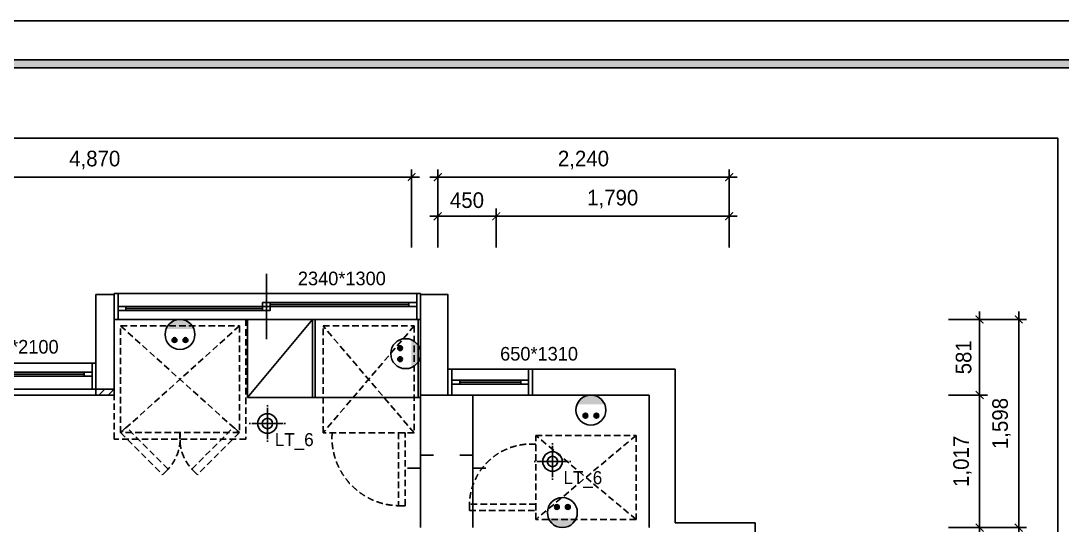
# Model space of a CAD drawing. Header units: inches. Extents: x 3778 to 56227, y -16914 to 35091.
# Drawn here: x 44174 to 52175, y -2365 to 1506 of the extents above; entities that cross this region are included whole.
import ezdxf
from ezdxf.enums import TextEntityAlignment as Align

# ---------------------------------------------------------------- set-up
doc = ezdxf.new("R2010")
doc.units = ezdxf.units.IN
doc.header["$LTSCALE"] = 100
doc.header["$MEASUREMENT"] = 0
doc.header["$PDSIZE"] = 700.071425
doc.linetypes.add('DASHED', pattern=[0.75, 0.5, -0.25])
doc.linetypes.add('HID', pattern=[2.5, 1.5, -1])
for name, color, linetype in [('03-WAL NEW', 3, 'Continuous'), ('04-WIN', 4, 'Continuous'), ('06-FUR', 6, 'Continuous'), ('07-DIM WAL', 5, 'Continuous'), ('2-con', 2, 'Continuous'), ('3.기호.계단선', 30, 'Continuous'), ('CEIL-DOOR', 6, 'Continuous'), ('F-SYM', 7, 'Continuous'), ('FORM(YOURNAME)-11', 1, 'Continuous'), ('FUR', 8, 'DASHED'), ('HAT', 8, 'Continuous'), ('RC-LIGHT', 7, 'Continuous'), ('U-LANP', 6, 'Continuous'), ('도면층2', 2, 'Continuous'), ('도면층4', 4, 'Continuous'), ('도면층5', 5, 'Continuous'), ('설비', 140, 'Continuous')]:
    doc.layers.add(name, color=color, linetype=linetype)
doc.styles.add('HY 울릉도 L', font='')
doc.styles.add('YOURNAME', font='HY울릉도M.TTF')
doc.styles.add('코레일둥고', font='Korail_Round_Gothic_Medium.ttf')
doc.styles.add('휴먼엑스포', font='Expo M.ttf')
doc.styles.get('HY 울릉도 L').set_extended_font_data('HY울릉도L')
doc.dimstyles.new('60', dxfattribs={"dimscale": 60, "dimtxt": 2, "dimasz": 1, "dimexe": 1, "dimexo": 1, "dimgap": 1, "dimtad": 1, "dimdec": 0, "dimrnd": 0.05, "dimdsep": 46, "dimlunit": 6, "dimtxsty": 'HY 울릉도 L', "dimblk": 'ARCHTICK', "dimcen": 2.5, "dimdle": 1, "dimclrd": 133, "dimclre": 133, "dimclrt": 30, "dimadec": 0, "dimazin": 0, "dimtfac": 1, "dimtdec": 0, "dimtix": 1, "dimtmove": 2, "dimatfit": 3, "dimldrblk": 'ARCHTICK', "dimfxl": 0, "dimlwd": -1, "dimlwe": -1, "dimarcsym": 0})

# ---------------------------------------------------------------- blocks, each defined once
blk = doc.blocks.new('FORM-PLAN')
at = {"layer": 'FORM(YOURNAME)-11'}
h = blk.add_hatch(color=256, dxfattribs=at)
h.dxf.hatch_style = 1
h.paths.add_polyline_path([(-71444, 55115), (10556, 55115), (10556, 54915), (-71444, 54915)])
h.paths.add_polyline_path([(-71444, -2085), (10556, -2085), (10556, -2285), (-71444, -2285)])
at = {"layer": 'Defpoints', "color": 158}
for points in [[(-71444, -2285), (10556, -2285), (10556, 55115), (-71444, 55115)], [(-69444, 53115), (-64, 53115), (-64, 1215), (-69444, 1215)]]:
    blk.add_lwpolyline(points, close=True, dxfattribs=at)
at = {"layer": 'FORM(YOURNAME)-11', "color": 250}
blk.add_lwpolyline([(-72444, -3285), (11556, -3285), (11556, 56115), (-72444, 56115)], close=True, dxfattribs=at)
at = {"layer": 'FORM(YOURNAME)-11'}
blk.add_lwpolyline([(-71444, 55115), (10556, 55115), (10556, 54915), (-71444, 54915)], close=True, dxfattribs=at)
at = {"layer": 'FORM(YOURNAME)-11', "color": 3, "style": 'YOURNAME'}
for tag, height, p in [('1', 450, (9905, 18188)), ('2', 450, (9905, 17544)), ('3', 450, (9905, 16257)), ('4', 450, (9905, 14326)), ('5', 515, (9905, 12009)), ('6', 515, (9905, 9757)), ('7', 515, (9905, 7504)), ('8', 515, (9905, 5252)), ('9', 515, (9905, 2999)), ('10', 515, (5655, 811)), ('11', 515, (9905, 747)), ('12', 515, (5655, -1441)), ('13', 515, (9905, -1441))]:
    blk.add_attdef(tag, text='', height=height, dxfattribs=at).set_placement(p, align=Align.MIDDLE_RIGHT)
blk = doc.blocks.new('*U631')
at = {"layer": 'F-SYM', "xscale": 0.3, "yscale": 0.3, "zscale": 0.3}
blk.add_blockref('FORM-PLAN', (52159.8, -15328.5), dxfattribs=at)
blk = doc.blocks.new('cjvjf')
at = {"layer": '04-WIN'}
blk.add_lwpolyline([(158691.5, 76348.5), (158041.5, 76348.5), (158041.5, 76148.5), (158691.5, 76148.5)], close=True, dxfattribs=at)
at = {"layer": '2-con'}
for p, q in [((159787.5, 76348.5), (158691.5, 76348.5)), ((158691.5, 76348.5), (158691.5, 76148.5)), ((159787.5, 75168.5), (159787.5, 76348.5)), ((158691.5, 76148.5), (159587.5, 76148.5)), ((159587.5, 76148.5), (159587.5, 75131.5)), ((160402.5, 75168.5), (159787.5, 75168.5)), ((160402.5, 64641.5), (160402.5, 75168.5))]:
    blk.add_line(p, q, dxfattribs=at)
for points in [[(155336.5, 76193.5), (155476.5, 76193.5), (155476.5, 76919.5), (155336.5, 76919.5)], [(158041.5, 76148.5), (157831.5, 76148.5), (157831.5, 76919.5), (158041.5, 76919.5)]]:
    blk.add_lwpolyline(points, close=True, dxfattribs=at)
at = {"layer": '도면층2'}
for p, q in [((155476.5, 76729), (157831.5, 76729)), ((152882.5, 76193.5), (155336.5, 76193.5))]:
    blk.add_line(p, q, dxfattribs=at)
at = {"layer": '도면층4'}
for p, q in [((156646.5, 77079), (156646.5, 76579)), ((155476.5, 76929), (157831.5, 76929)), ((155476.5, 76729), (155476.5, 76929)), ((155506.5, 76729), (155506.5, 76929)), ((157801.5, 76929), (157801.5, 76729)), ((157831.5, 76929), (157831.5, 76729)), ((155566.5, 76814), (156616.5, 76814)), ((156676.5, 76844), (157741.5, 76844)), ((157831.5, 76729), (155476.5, 76729)), ((152882.5, 76393.5), (155336.5, 76393.5)), ((155306.5, 76393.5), (155306.5, 76193.5)), ((155336.5, 76393.5), (155336.5, 76193.5)), ((158041.5, 76348.5), (158691.5, 76348.5)), ((158041.5, 76148.5), (158041.5, 76348.5)), ((158071.5, 76148.5), (158071.5, 76348.5)), ((158661.5, 76348.5), (158661.5, 76148.5)), ((158691.5, 76348.5), (158691.5, 76148.5)), ((154181.5, 76308.5), (155246.5, 76308.5)), ((155336.5, 76193.5), (152882.5, 76193.5)), ((158131.5, 76248.5), (158601.5, 76248.5)), ((158041.5, 76148.5), (158691.5, 76148.5))]:
    blk.add_line(p, q, dxfattribs=at)
for points in [[(155506.5, 76799), (155506.5, 76829), (155566.5, 76829), (155566.5, 76799)], [(156616.5, 76829), (156616.5, 76859), (156676.5, 76859), (156676.5, 76829)], [(156616.5, 76799), (156616.5, 76829), (156676.5, 76829), (156676.5, 76799)], [(157741.5, 76829), (157741.5, 76859), (157801.5, 76859), (157801.5, 76829)], [(155246.5, 76293.5), (155246.5, 76323.5), (155306.5, 76323.5), (155306.5, 76293.5)], [(158071.5, 76233.5), (158071.5, 76263.5), (158131.5, 76263.5), (158131.5, 76233.5)], [(158601.5, 76233.5), (158601.5, 76263.5), (158661.5, 76263.5), (158661.5, 76233.5)]]:
    blk.add_lwpolyline(points, close=True, dxfattribs=at)
at = {"layer": '도면층5'}
for p, q in [((156616.5, 76829), (155566.5, 76829)), ((157741.5, 76859), (156676.5, 76859)), ((157741.5, 76829), (156676.5, 76829)), ((156616.5, 76799), (155566.5, 76799)), ((155246.5, 76323.5), (154181.5, 76323.5)), ((155246.5, 76293.5), (154181.5, 76293.5)), ((158601.5, 76263.5), (158131.5, 76263.5)), ((158601.5, 76233.5), (158131.5, 76233.5))]:
    blk.add_line(p, q, dxfattribs=at)
at = {"layer": '도면층4', "style": '휴먼엑스포'}
for s, p in [('2340*1300', (156888.2, 76991.6)), ('2290*2100', (154374.1, 76467.1)), ('650*1310', (158442.3, 76413.5))]:
    blk.add_text(s, height=104.46, dxfattribs=at).set_placement(p)
blk = doc.blocks.new('cjscjdeh')
at = {"color": 8}
for p, q in [((155088.5, 79457.4), (155088.5, 78459.9)), ((155488.5, 79476.9), (155488.5, 78459.9)), ((155088.5, 78914.9), (155088.5, 79014.9)), ((155088.5, 79014.9), (155188.5, 79014.9)), ((155488.5, 79014.9), (155388.5, 79014.9)), ((155488.5, 78914.9), (155488.5, 79014.9)), ((154988.5, 78914.9), (155088.5, 78914.9)), ((155588.5, 78914.9), (155488.5, 78914.9))]:
    blk.add_line(p, q, dxfattribs=at)
at = {"layer": '03-WAL NEW'}
blk.add_line((150139.5, 79476.9), (152593.5, 79476.9), dxfattribs=at)
blk.add_lwpolyline([(152593.5, 79476.9), (152733.5, 79476.9), (152733.5, 79521.9), (152593.5, 79521.9)], close=True, dxfattribs=at)
at = {"layer": '06-FUR', "color": 8}
for p, q in [((153758.5, 79457.4), (154258.5, 80057.4)), ((153758.5, 80057.4), (154258.5, 80057.4)), ((153758.5, 79457.4), (153758.5, 80057.4)), ((154258.5, 80057.4), (154258.5, 79457.4)), ((155088.5, 80057.4), (154258.5, 80057.4)), ((154258.5, 80057.4), (154258.5, 79457.4)), ((154278.5, 79457.4), (154278.5, 80057.4)), ((155068.5, 79457.4), (155068.5, 80057.4)), ((155088.5, 79457.4), (155088.5, 80057.4)), ((154258.5, 79457.4), (153758.5, 79457.4)), ((154258.5, 79457.4), (155088.5, 79457.4))]:
    blk.add_line(p, q, dxfattribs=at)
at = {"layer": 'FUR', "color": 8}
for p, q in [((152733.5, 79138.4), (152733.5, 80057.4)), ((152733.5, 80057.4), (153745.5, 80057.4)), ((153745.5, 80057.4), (153745.5, 79138.4)), ((155088.5, 79457.4), (155088.5, 80057.4)), ((153695.5, 80007.4), (152783.5, 79188.4)), ((152783.5, 80007.4), (153695.5, 79188.4)), ((152783.5, 79188.4), (152783.5, 80007.4)), ((152783.5, 80007.4), (153695.5, 80007.4)), ((153695.5, 80007.4), (153695.5, 79188.4)), ((155038.5, 79187.4), (154338.5, 80007.4)), ((155038.5, 80007.4), (154338.5, 79187.4)), ((154338.5, 79187.4), (154338.5, 80007.4)), ((154338.5, 80007.4), (155038.5, 80007.4)), ((155038.5, 80007.4), (155038.5, 79187.4)), ((152825.9, 79230.8), (152783.5, 79188.4)), ((153148.4, 78908.4), (152825.9, 79230.8)), ((153330.6, 78908.4), (153653.1, 79230.8)), ((153653.1, 79230.8), (153695.5, 79188.4)), ((153745.5, 79138.4), (152733.5, 79138.4)), ((153695.5, 79188.4), (152783.5, 79188.4)), ((152783.5, 79188.4), (153106, 78865.9)), ((153695.5, 79188.4), (153373.1, 78865.9)), ((155038.5, 79187.4), (154338.5, 79187.4)), ((154968.5, 79187.4), (154918.5, 79187.4)), ((154918.5, 79187.4), (154918.5, 78627.4)), ((154968.5, 78627.4), (154968.5, 79187.4)), ((156743.5, 79167.4), (155973.5, 78522.4)), ((156743.5, 78522.4), (155973.5, 79167.4)), ((155973.5, 78522.4), (155973.5, 79167.4)), ((155973.5, 79167.4), (156743.5, 79167.4)), ((156743.5, 79167.4), (156743.5, 78522.4)), ((153106, 78865.9), (153148.4, 78908.4)), ((153373.1, 78865.9), (153330.6, 78908.4)), ((154918.5, 78627.4), (154968.5, 78627.4)), ((155973.5, 78639.9), (155463.5, 78639.9)), ((155463.5, 78639.9), (155463.5, 78589.9)), ((155463.5, 78589.9), (155973.5, 78589.9)), ((155973.5, 78589.9), (155973.5, 78639.9)), ((156743.5, 78522.4), (155973.5, 78522.4))]:
    blk.add_line(p, q, dxfattribs=at)
for centre, radius, start, end in [((152887.4, 79148.1), 354.4, 312.57434, 6.51855), ((153591.6, 79148.1), 354.4, 173.48145, 227.42566), ((154931, 79151), 523.8, 176.01668, 271.36753), ((155937.2, 78627.4), 473.9, 85.60993, 181.51149)]:
    blk.add_arc(centre, radius, start, end, dxfattribs=at)
at = {"layer": 'HAT', "color": 8, "linetype": 'Continuous'}
for p, q in [((152616.9, 79476.9), (152661.9, 79521.9)), ((152687.6, 79476.9), (152732.6, 79521.9))]:
    blk.add_line(p, q, dxfattribs=at)
blk.add_blockref('cjvjf', (-2743, 3328.4))
blk = doc.blocks.new('매입등')
at = {"layer": 'HAT', "color": 1}
for p, q in [((0, 140), (0, 130)), ((0, 120), (0, -120)), ((-140, 0), (-130, 0)), ((120, 0), (-120, 0)), ((140, 0), (130, 0)), ((-140, 0), (-130, 0)), ((0, -140), (0, -130))]:
    blk.add_line(p, q, dxfattribs=at)
blk.add_circle((0, 0), 40, dxfattribs=at)
at = {"layer": 'U-LANP'}
blk.add_circle((0, 0), 75, dxfattribs=at)
blk = doc.blocks.new('A$C59950440')
at = {"layer": 'CEIL-DOOR'}
blk.add_blockref('매입등', (140, 140), dxfattribs=at)
blk = doc.blocks.new('egoo')
at = {"layer": '설비'}
h = blk.add_hatch(color=140, dxfattribs=at)
edge = h.paths.add_edge_path()
edge.add_arc((1015645.3, 443433.7), 22.3, 0, 360)
h = blk.add_hatch(color=140, dxfattribs=at)
edge = h.paths.add_edge_path()
edge.add_arc((1015747.7, 443433.7), 22.3, 0, 360)
h = blk.add_hatch(color=140, dxfattribs=at)
edge = h.paths.add_edge_path()
edge.add_line((1015826.3, 443329.1), (1015566.6, 443329.1))
edge.add_ellipse((1015696.5, 443381.5), major_axis=(99, 99), ratio=1, start_angle=156.95778, end_angle=293.04222)
at = {"layer": '설비', "color": 140}
for centre, radius in [((1015696.5, 443381.5), 140), ((1015645.3, 443433.7), 22.3), ((1015747.7, 443433.7), 22.3)]:
    blk.add_circle(centre, radius, dxfattribs=at)
blk = doc.blocks.new('_ArchTick')
at = {"color": 0, "linetype": 'ByBlock', "const_width": 0.15}
blk.add_lwpolyline([(-0.5, -0.5), (0.5, 0.5)], dxfattribs=at)
blk = doc.blocks.new('*D277')
at = {"layer": '07-DIM WAL', "color": 133}
for p, q in [((51300.5, -786.5), (51900.5, -786.5)), ((51840.5, -2444), (51840.5, -726.5)), ((51300.5, -2384), (51900.5, -2384))]:
    blk.add_line(p, q, dxfattribs=at)
at = {"layer": 'Defpoints', "color": 0}
for p in [(51240.5, -786.5), (51840.5, -786.5), (51240.5, -2384)]:
    blk.add_point(p, dxfattribs=at)
at = {"layer": '07-DIM WAL', "color": 133, "xscale": 60, "yscale": 60, "zscale": 60}
for p, rotation in [((51840.5, -786.5), 90), ((51840.5, -2384), 270)]:
    blk.add_blockref('_ArchTick', p, dxfattribs=dict(at, rotation=rotation))
at = {"layer": '07-DIM WAL', "color": 30, "insert": (51708.6, -1585.2), "char_height": 120, "attachment_point": 5, "rotation": 90, "style": 'HY 울릉도 L'}
blk.add_mtext('1,598', dxfattribs=at)
blk = doc.blocks.new('*D278')
at = {"layer": '07-DIM WAL', "color": 133}
for p, q in [((51300.5, -786.5), (51600.5, -786.5)), ((51540.5, -726.5), (51540.5, -1427)), ((51300.5, -1367), (51600.5, -1367))]:
    blk.add_line(p, q, dxfattribs=at)
at = {"layer": 'Defpoints', "color": 0}
for p in [(51240.5, -786.5), (51240.5, -1367), (51540.5, -1367)]:
    blk.add_point(p, dxfattribs=at)
at = {"layer": '07-DIM WAL', "color": 133, "xscale": 60, "yscale": 60, "zscale": 60}
for p, rotation in [((51540.5, -786.5), 90), ((51540.5, -1367), 270)]:
    blk.add_blockref('_ArchTick', p, dxfattribs=dict(at, rotation=rotation))
at = {"layer": '07-DIM WAL', "color": 30, "insert": (51417.9, -1076.7), "char_height": 120, "attachment_point": 5, "rotation": 90, "style": 'HY 울릉도 L'}
blk.add_mtext('581', dxfattribs=at)
blk = doc.blocks.new('*D279')
at = {"layer": '07-DIM WAL', "color": 133}
for p, q in [((51540.5, -1307), (51540.5, -2444)), ((51300.5, -1367), (51600.5, -1367)), ((51300.5, -2384), (51600.5, -2384))]:
    blk.add_line(p, q, dxfattribs=at)
at = {"layer": 'Defpoints', "color": 0}
for p in [(51240.5, -1367), (51240.5, -2384), (51540.5, -2384)]:
    blk.add_point(p, dxfattribs=at)
at = {"layer": '07-DIM WAL', "color": 133, "xscale": 60, "yscale": 60, "zscale": 60}
for p, rotation in [((51540.5, -1367), 90), ((51540.5, -2384), 270)]:
    blk.add_blockref('_ArchTick', p, dxfattribs=dict(at, rotation=rotation))
at = {"layer": '07-DIM WAL', "color": 30, "insert": (51408.7, -1875.5), "char_height": 120, "attachment_point": 5, "rotation": 90, "style": 'HY 울릉도 L'}
blk.add_mtext('1,017', dxfattribs=at)
blk = doc.blocks.new('*D297')
at = {"layer": '07-DIM WAL', "color": 133}
for p, q in [((47376.5, -234), (47376.5, 366)), ((49616.5, -234), (49616.5, 366)), ((49676.5, 306), (47316.5, 306))]:
    blk.add_line(p, q, dxfattribs=at)
at = {"layer": 'Defpoints', "color": 0}
for p in [(47376.5, 306), (47376.5, -294), (49616.5, -294)]:
    blk.add_point(p, dxfattribs=at)
at = {"layer": '07-DIM WAL', "color": 133, "xscale": 60, "yscale": 60, "zscale": 60, "rotation": 180}
blk.add_blockref('_ArchTick', (47376.5, 306), dxfattribs=at)
at = {"layer": '07-DIM WAL', "color": 133, "xscale": 60, "yscale": 60, "zscale": 60}
blk.add_blockref('_ArchTick', (49616.5, 306), dxfattribs=at)
at = {"layer": '07-DIM WAL', "color": 30, "insert": (48496.5, 437.9), "char_height": 120, "attachment_point": 5, "style": 'HY 울릉도 L'}
blk.add_mtext('2,240', dxfattribs=at)
blk = doc.blocks.new('*D298')
at = {"layer": '07-DIM WAL', "color": 133}
for p, q in [((47316.5, 6), (47886.5, 6)), ((47376.5, -234), (47376.5, 66)), ((47826.5, -234), (47826.5, 66))]:
    blk.add_line(p, q, dxfattribs=at)
at = {"layer": 'Defpoints', "color": 0}
for p in [(47826.5, 6), (47376.5, -294), (47826.5, -294)]:
    blk.add_point(p, dxfattribs=at)
at = {"layer": '07-DIM WAL', "color": 133, "xscale": 60, "yscale": 60, "zscale": 60, "rotation": 180}
blk.add_blockref('_ArchTick', (47376.5, 6), dxfattribs=at)
at = {"layer": '07-DIM WAL', "color": 133, "xscale": 60, "yscale": 60, "zscale": 60}
blk.add_blockref('_ArchTick', (47826.5, 6), dxfattribs=at)
at = {"layer": '07-DIM WAL', "color": 30, "insert": (47601.5, 128.7), "char_height": 120, "attachment_point": 5, "style": 'HY 울릉도 L'}
blk.add_mtext('450', dxfattribs=at)
blk = doc.blocks.new('*D299')
at = {"layer": '07-DIM WAL', "color": 133}
for p, q in [((47766.5, 6), (49676.5, 6)), ((47826.5, -234), (47826.5, 66)), ((49616.5, -234), (49616.5, 66))]:
    blk.add_line(p, q, dxfattribs=at)
at = {"layer": 'Defpoints', "color": 0}
for p in [(49616.5, 6), (47826.5, -294), (49616.5, -294)]:
    blk.add_point(p, dxfattribs=at)
at = {"layer": '07-DIM WAL', "color": 133, "xscale": 60, "yscale": 60, "zscale": 60, "rotation": 180}
blk.add_blockref('_ArchTick', (47826.5, 6), dxfattribs=at)
at = {"layer": '07-DIM WAL', "color": 133, "xscale": 60, "yscale": 60, "zscale": 60}
blk.add_blockref('_ArchTick', (49616.5, 6), dxfattribs=at)
at = {"layer": '07-DIM WAL', "color": 30, "insert": (48721.5, 138), "char_height": 120, "attachment_point": 5, "style": 'HY 울릉도 L'}
blk.add_mtext('1,790', dxfattribs=at)
blk = doc.blocks.new('*D300')
at = {"layer": '07-DIM WAL', "color": 133}
for p, q in [((42306.5, -234), (42306.5, 366)), ((47176.5, -234), (47176.5, 366)), ((42246.5, 306), (47236.5, 306))]:
    blk.add_line(p, q, dxfattribs=at)
at = {"layer": 'Defpoints', "color": 0}
for p in [(47176.5, 306), (42306.5, -294), (47176.5, -294)]:
    blk.add_point(p, dxfattribs=at)
at = {"layer": '07-DIM WAL', "color": 133, "xscale": 60, "yscale": 60, "zscale": 60, "rotation": 180}
blk.add_blockref('_ArchTick', (42306.5, 306), dxfattribs=at)
at = {"layer": '07-DIM WAL', "color": 133, "xscale": 60, "yscale": 60, "zscale": 60}
blk.add_blockref('_ArchTick', (47176.5, 306), dxfattribs=at)
at = {"layer": '07-DIM WAL', "color": 30, "insert": (44741.5, 437.9), "char_height": 120, "attachment_point": 5, "style": 'HY 울릉도 L'}
blk.add_mtext('4,870', dxfattribs=at)

msp = doc.modelspace()

# ---------------------------------------------------------------- block references
msp.add_blockref('cjscjdeh', (-107843, -80843.8))
at = {"layer": '07-DIM WAL'}
msp.add_blockref('*U631', (0, 0), dxfattribs=at)
at = {"layer": 'RC-LIGHT'}
for p in [(45928, -1725.2), (48118.4, -2016.7)]:
    msp.add_blockref('A$C59950440', p, dxfattribs=at)
at = {"layer": '설비', "color": 140, "yscale": 0.8214285869294655, "zscale": 0.8214285869294655}
for p, xscale, rotation in [((-788925.6, 363304.8), -0.8214285869294655, 180), ((411336.8, -835371.1), 0.8214285869294655, 89.99999999999997), ((882875.7, 362724.3), 0.8214285869294655, 180)]:
    msp.add_blockref('egoo', p, dxfattribs=dict(at, xscale=xscale, rotation=rotation))
at = {"layer": '설비', "color": 140, "xscale": -0.8214285869294655, "yscale": 0.8214285869294655, "zscale": 0.8214285869294655}
msp.add_blockref('egoo', (882656.4, -366475.2), dxfattribs=at)

# ---------------------------------------------------------------- texts
at = {"layer": '3.기호.계단선', "linetype": 'HID', "style": '코레일둥고'}
for p in [(46125.2, -1758.7), (48342.7, -2050.7)]:
    msp.add_text('LT_6', height=100, dxfattribs=at).set_placement(p)

# ---------------------------------------------------------------- dimensions: what is measured, and where the dimension line sits
at = {"layer": '07-DIM WAL'}
for base, p1, p2, picture, middle in [((47176.5, 306), (42306.5, -294), (47176.5, -294), '*D300', (44741.5, 437.9)), ((47376.5, 306), (49616.5, -294), (47376.5, -294), '*D297', (48496.5, 437.9)), ((47826.5, 6), (47376.5, -294), (47826.5, -294), '*D298', (47601.5, 128.7)), ((49616.5, 6), (47826.5, -294), (49616.5, -294), '*D299', (48721.5, 138))]:
    dim = msp.add_linear_dim(base=base, p1=p1, p2=p2, dimstyle='60', dxfattribs=at)
    dim.commit()
    dim.dimension.update_dxf_attribs({"geometry": picture, "text_midpoint": middle})
for base, p1, p2, picture, middle in [((51840.5499522, -786.4513723), (51240.5499522, -2383.9513723), (51240.5499522, -786.4513723), '*D277', (51708.5825167, -1585.2013723)), ((51540.5499522, -1366.9513723), (51240.5499522, -786.4513723), (51240.5499522, -1366.9513723), '*D278', (51417.9447962, -1076.7013723)), ((51540.5, -2384), (51240.5, -1367), (51240.5, -2384), '*D279', (51408.7, -1875.5))]:
    dim = msp.add_linear_dim(base=base, p1=p1, p2=p2, angle=90, dimstyle='60', dxfattribs=at)
    dim.commit()
    dim.dimension.update_dxf_attribs({"geometry": picture, "text_midpoint": middle})

doc.saveas('drawing.dxf')
